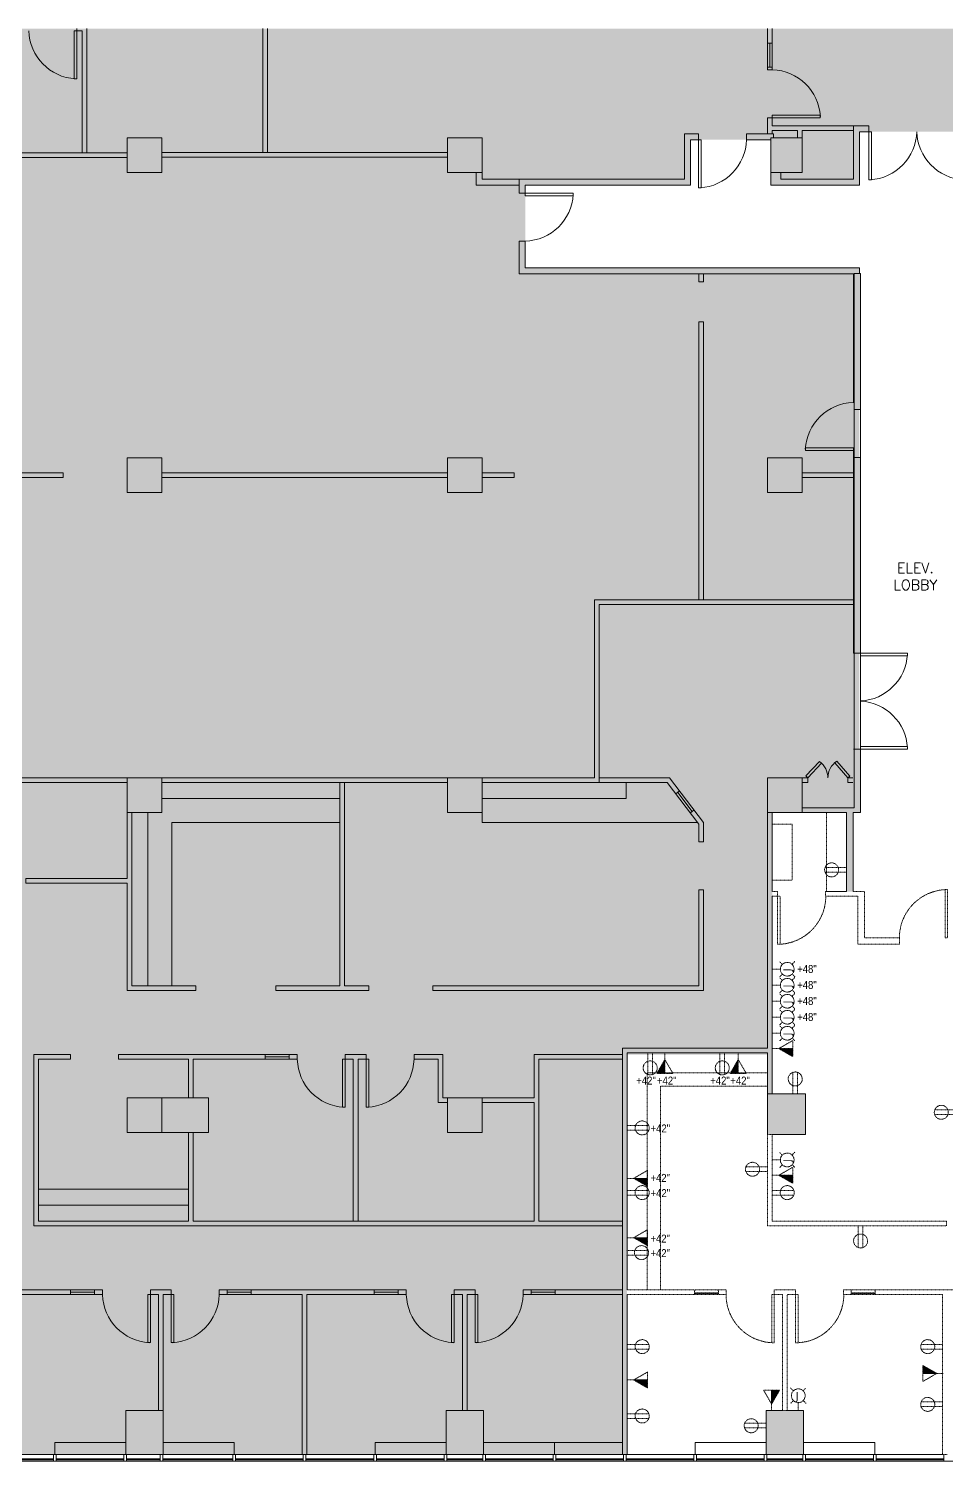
# Model space of a CAD drawing. Header units: inches. Extents: x 41 to 3069, y -541 to 533.
# Drawn here: x 495 to 1182, y -541 to 533 of the extents above; entities that cross this region are included whole.
import ezdxf

# ---------------------------------------------------------------- set-up
doc = ezdxf.new("R2010")
doc.units = ezdxf.units.IN
doc.header["$MEASUREMENT"] = 0
for name, pattern in [('Demolished', [0.1875, 0.125, -0.0625]), ('Demolished 3_128_', [0.046875, 0.023437, -0.023437]), ('Hidden 1_16_', [0.09375, 0.0625, -0.03125])]:
    doc.linetypes.add(name, pattern=pattern)
for name, color, linetype, lineweight in [('A-ANNO-NOTE', 131, 'Demolished', 9), ('A-DETL-GENF', 92, 'Continuous', 9), ('A-DOOR', 31, 'Demolished', 9), ('A-GLAZ', 151, 'Demolished', 9), ('A-GLAZ-EXST', 7, 'Continuous', 9), ('A-WALL-PATT', 111, 'Continuous', 13), ('Bb-col', 7, 'Continuous', 9), ('Bb-cor', 7, 'Continuous', 9), ('Bb-dmiz', 7, 'Continuous', 9), ('BB-Wall', 7, 'Continuous', 9), ('CAD background - for revit_dwg', 8, 'Continuous', 9), ('E-COMM-IDEN', 2, 'Continuous', 9), ('E-ELEC-FIXT-IDEN', 2, 'Continuous', 9), ('I-ANNO-TEXT-EXST', 7, 'Continuous', 9), ('I-WALL', 2, 'Continuous', 13), ('Mullion', 7, 'Continuous', 9), ('Q-CASE', 31, 'Demolished', 9)]:
    doc.layers.add(name, color=color, linetype=linetype, lineweight=lineweight)
doc.styles.add('Arial_1', font='arial.ttf', dxfattribs={"width": 0.85, "height": 6})
doc.styles.add('ROMANS', font='romans__.ttf', dxfattribs={"height": 7.771445})
doc.styles.add('Tahoma', font='tahoma.ttf', dxfattribs={"height": 6})

# ---------------------------------------------------------------- blocks, each defined once
blk = doc.blocks.new('Single-Flush - 36_ x 84_-1623487-New Construction - Demolition Plan')
at = {"layer": 'A-DOOR', "color": 250, "linetype": 'Hidden 1_16_', "lineweight": 20}
for p, q in [((16.2, 1.7), (16.2, 37.8)), ((18, 37.8), (16.2, 37.8)), ((18, 1.7), (18, 37.8)), ((18, 1.7), (16.2, 1.7))]:
    blk.add_line(p, q, dxfattribs=at)
at = {"layer": 'A-DOOR', "color": 7, "linetype": 'Demolished 3_128_'}
blk.add_arc((18, 1.7), 36.1, 92.7812, 180, dxfattribs=at)
blk = doc.blocks.new('Single-Flush - 36_ x 84_-1623541-New Construction - Demolition Plan')
at = {"layer": 'A-DOOR', "color": 250, "linetype": 'Hidden 1_16_', "lineweight": 20}
for p, q in [((16.2, -1.7), (16.2, -37.8)), ((18, -1.7), (16.2, -1.7)), ((18, -1.7), (18, -37.8)), ((18, -37.8), (16.2, -37.8))]:
    blk.add_line(p, q, dxfattribs=at)
at = {"layer": 'A-DOOR', "color": 7, "linetype": 'Demolished 3_128_'}
blk.add_arc((18, -1.7), 36.1, 180, 267.2188, dxfattribs=at)
blk = doc.blocks.new('Single-Flush - 36_ x 96_-1570335-New Construction - Demolition Plan')
at = {"layer": 'A-DOOR', "color": 250, "linetype": 'Hidden 1_16_', "lineweight": 20}
for p, q in [((16.2, 2.4), (16.2, 38.5)), ((18, 38.5), (16.2, 38.5)), ((18, 2.4), (18, 38.5)), ((18, 2.4), (16.2, 2.4))]:
    blk.add_line(p, q, dxfattribs=at)
at = {"layer": 'A-DOOR', "color": 7, "linetype": 'Demolished 3_128_'}
blk.add_arc((18, 2.4), 36.1, 92.7812, 180, dxfattribs=at)
blk = doc.blocks.new('Counter Top - L Shaped _No Backsplash_ - Standard Counter Top-1663579-New Construction - Demolition Plan')
at = {"layer": 'Q-CASE', "color": 7, "linetype": 'Demolished 3_128_'}
for p, q in [((58, 0), (-47.3, 0)), ((-47.3, 0), (-47.3, -177.7)), ((58, -25), (58, -15)), ((-22.3, -177.7), (-22.3, -25)), ((-22.3, -25), (58, -25)), ((-47.3, -177.7), (-32.3, -177.7)), ((-32.3, -177.7), (-22.3, -177.7))]:
    blk.add_line(p, q, dxfattribs=at)
blk = doc.blocks.new('Fixed Glass - Adjustable Sill - Instance-1572744-New Construction - Demolition Plan')
at = {"layer": 'A-GLAZ', "color": 250, "linetype": 'Hidden 1_16_', "lineweight": 20}
for p, q in [((-10.5, 1.75), (-9.75, 1.75)), ((7.5, 1.75), (6.75, 1.75)), ((7.5, -0.25), (-10.5, -0.25)), ((-10.5, -0.25), (-10.5, -0.75)), ((-10.5, -0.75), (7.5, -0.75)), ((7.5, -0.75), (7.5, -0.25))]:
    blk.add_line(p, q, dxfattribs=at)
blk = doc.blocks.new('Upper Cabinet - L Shaped - Standard Upper Cabinet-1663538-New Construction - Demolition Plan')
at = {"layer": 'Q-CASE', "color": 7, "linetype": 'Demolished 3_128_'}
for p, q in [((58, 0), (-47.3, 0)), ((-47.3, 0), (-47.3, -177.7)), ((58, -15), (58, 0)), ((-32.3, -177.7), (-32.3, -15)), ((-32.3, -15), (58, -15)), ((-47.3, -177.7), (-32.3, -177.7))]:
    blk.add_line(p, q, dxfattribs=at)
blk = doc.blocks.new('Upper Cabinet - Standard Upper Cabinet-1664806-New Construction - Demolition Plan')
at = {"layer": 'Q-CASE', "color": 7, "linetype": 'Demolished 3_128_'}
for p, q in [((-5.3, 0), (-47.3, 0)), ((-47.3, 0), (-47.3, -15)), ((-5.3, -15), (-5.3, 0)), ((-47.3, -15), (-5.3, -15))]:
    blk.add_line(p, q, dxfattribs=at)
blk = doc.blocks.new('Upper Cabinet - Standard Upper Cabinet-1664737-New Construction - Demolition Plan')
at = {"layer": 'Q-CASE', "color": 7, "linetype": 'Demolished 3_128_'}
for p, q in [((12, 0), (-47.3, 0)), ((-47.3, 0), (-47.3, -15)), ((12, -15), (12, 0)), ((-47.3, -15), (12, -15))]:
    blk.add_line(p, q, dxfattribs=at)
blk = doc.blocks.new('CAD background - for revit_dwg-1564186-New Construction - Demolition Plan')
at = {"lineweight": 9}
h = blk.add_hatch(color=256, dxfattribs=at)
h.paths.add_polyline_path([(245.5, 5), (273.5, 5), (273.5, 38), (245.5, 38)], flags=0)
h.paths.add_polyline_path([(2194, 5), (2194, 33), (2166, 33), (2166, 5)], flags=0)
h.paths.add_polyline_path([(1953.5, 5), (1953.5, 38), (1925.5, 38), (1925.5, 5), (1945.8, 5)], flags=0)
h.paths.add_polyline_path([(485.5, 5), (513.5, 5), (513.5, 38), (485.5, 38)], flags=0)
h.paths.add_polyline_path([(725.5, 5), (753.5, 5), (753.5, 38), (725.5, 38)], flags=0)
h.paths.add_polyline_path([(1713.5, 5), (1713.5, 38), (1685.5, 38), (1685.5, 5)], flags=0)
h.paths.add_polyline_path([(1473.5, 5), (1473.5, 38), (1445.5, 38), (1445.5, 5)], flags=0)
h.paths.add_polyline_path([(1209, 5), (1233.5, 5), (1233.5, 38), (1205.5, 38), (1205.5, 5)], flags=0)
h.paths.add_polyline_path([(965.5, 5), (993.5, 5), (993.5, 38), (965.5, 38)], flags=0)
h.paths.add_polyline_path([(726.5, 245), (755, 245), (755, 275.5), (726.5, 275.5)], flags=0)
h.paths.add_polyline_path([(2194, 245.5), (2194, 273.5), (2161, 273.5), (2161, 245.5)], flags=0)
h.paths.add_polyline_path([(5, 245.5), (38, 245.5), (38, 273.5), (5, 273.5)], flags=0)
h.paths.add_polyline_path([(1232.5, 246.5), (1232.5, 272.3), (1208.8, 272.3), (1208.8, 246.5)], flags=0)
h.paths.add_polyline_path([(1952.5, 246.5), (1952.5, 272.5), (1891.5, 272.5), (1891.5, 246.5), (1945.8, 246.5)], flags=0)
h.paths.add_polyline_path([(1686.5, 246.5), (1712.5, 246.5), (1712.5, 272.5), (1686.5, 272.5), (1686.5, 269)], flags=0)
h.paths.add_polyline_path([(1472.5, 246.5), (1472.5, 272.5), (1446.5, 272.5), (1446.5, 246.5)], flags=0)
h.paths.add_polyline_path([(512.5, 246.5), (512.5, 272.5), (486.5, 272.5), (486.5, 246.5), (498.9, 246.5)], flags=0)
h.paths.add_polyline_path([(1017.6, 250), (1022, 250), (1022, 272.5), (970, 272.5), (970, 250)], flags=0)
h.paths.add_polyline_path([(2161, 485.5), (2194, 485.5), (2194, 513.5), (2161, 513.5), (2161, 497.7)], flags=0)
h.paths.add_polyline_path([(38, 485.5), (38, 513.5), (5, 513.5), (5, 485.5)], flags=0)
h.paths.add_polyline_path([(1926.5, 486.5), (1952.5, 486.5), (1952.5, 512.5), (1926.5, 512.5), (1926.5, 501.2)], flags=0)
h.paths.add_polyline_path([(726.5, 486.5), (752.5, 486.5), (752.5, 512.5), (726.5, 512.5), (726.5, 487.1)], flags=0)
h.paths.add_polyline_path([(486.5, 486.5), (512.5, 486.5), (512.5, 512.5), (486.5, 512.5)], flags=0)
h.paths.add_polyline_path([(1712.5, 486.5), (1712.5, 512.5), (1686.5, 512.5), (1686.5, 486.5)], flags=0)
h.paths.add_polyline_path([(272.5, 486.5), (272.5, 512.5), (246.5, 512.5), (246.5, 486.5)], flags=0)
h.paths.add_polyline_path([(1450.8, 486.5), (1476.8, 486.5), (1476.8, 512.5), (1450.8, 512.5), (1450.8, 497.7)], flags=0)
h.paths.add_polyline_path([(2194, 725.5), (2194, 753.5), (2161, 753.5), (2161, 725.5)], flags=0)
h.paths.add_polyline_path([(5, 725.5), (38, 725.5), (38, 753.5), (5, 753.5)], flags=0)
h.paths.add_polyline_path([(752.5, 726.5), (752.5, 752.5), (726.5, 752.5), (726.5, 726.5)], flags=0)
h.paths.add_polyline_path([(246.5, 726.5), (272.5, 726.5), (272.5, 752.5), (246.5, 752.5)], flags=0)
h.paths.add_polyline_path([(1712.5, 726.5), (1712.5, 752.5), (1686.5, 752.5), (1686.5, 726.5)], flags=0)
h.paths.add_polyline_path([(486.5, 726.5), (512.5, 726.5), (512.5, 752.5), (486.5, 752.5)], flags=0)
h.paths.add_polyline_path([(1952.5, 726.5), (1952.5, 752.5), (1926.5, 752.5), (1926.5, 726.5)], flags=0)
h.paths.add_polyline_path([(1476.8, 726.5), (1476.8, 752.5), (1450.8, 752.5), (1450.8, 726.5), (1472.5, 726.5)], flags=0)
h.paths.add_polyline_path([(5, 965.5), (38, 965.5), (38, 993.5), (5, 993.5)], flags=0)
h.paths.add_polyline_path([(2161, 965.5), (2194, 965.5), (2194, 993.5), (2161, 993.5), (2161, 988)], flags=0)
h.paths.add_polyline_path([(728.8, 966.5), (752.5, 966.5), (752.5, 992.5), (728.8, 992.5), (728.8, 991)], flags=0)
h.paths.add_polyline_path([(1232.5, 966.5), (1232.5, 992.5), (1206.5, 992.5), (1206.5, 966.5)], flags=0)
h.paths.add_polyline_path([(966.5, 966.5), (992.5, 966.5), (992.5, 992.5), (966.5, 992.5), (966.5, 988)], flags=0)
h.paths.add_polyline_path([(246.5, 966.5), (272.5, 966.5), (272.5, 992.5), (246.5, 992.5)], flags=0)
h.paths.add_polyline_path([(1926.5, 966.5), (1952.5, 966.5), (1952.5, 992.5), (1926.5, 992.5), (1926.5, 988)], flags=0)
h.paths.add_polyline_path([(512.5, 966.5), (512.5, 992.5), (486.5, 992.5), (486.5, 966.5)], flags=0)
h.paths.add_polyline_path([(1446.5, 966.5), (1472.5, 966.5), (1472.5, 992.5), (1446.5, 992.5), (1446.5, 981)], flags=0)
h.paths.add_polyline_path([(1712.5, 966.5), (1712.5, 992.5), (1686.5, 992.5), (1686.5, 966.5)], flags=0)
at = {"layer": 'A-GLAZ-EXST'}
for p, q in [((140.5, 1.9), (191.3, 1.9)), ((140.5, 1.1), (191.3, 1.1)), ((193.3, 1.9), (244, 1.9)), ((193.3, 1.1), (244, 1.1)), ((246, 1.9), (271.1, 1.9)), ((246, 1.1), (271.1, 1.1)), ((273.1, 1.9), (325.8, 1.9)), ((273.1, 1.1), (325.8, 1.1)), ((327.8, 1.9), (378.5, 1.9)), ((327.8, 1.1), (378.5, 1.1)), ((380.5, 1.9), (431.3, 1.9)), ((380.5, 1.1), (431.3, 1.1)), ((433.3, 1.9), (484, 1.9)), ((433.3, 1.1), (484, 1.1)), ((486, 1.9), (513, 1.9)), ((486, 1.1), (513, 1.1)), ((515, 1.9), (565.8, 1.9)), ((515, 1.1), (565.8, 1.1)), ((567.8, 1.9), (618.5, 1.9)), ((567.8, 1.1), (618.5, 1.1)), ((620.5, 1.9), (671.3, 1.9)), ((620.5, 1.1), (671.3, 1.1)), ((673.3, 1.9), (724, 1.9)), ((673.3, 1.1), (724, 1.1)), ((726, 1.9), (753, 1.9)), ((726, 1.1), (753, 1.1)), ((755, 1.9), (805.8, 1.9)), ((755, 1.1), (805.8, 1.1)), ((807.8, 1.9), (858.5, 1.9)), ((807.8, 1.1), (858.5, 1.1))]:
    blk.add_line(p, q, dxfattribs=at)
at = {"layer": 'Bb-col'}
for p, q in [((730, 486.5), (752.5, 486.5)), ((272.5, 246.5), (272.5, 272.5)), ((726.5, 275.5), (726.5, 245)), ((730, 245), (755, 245))]:
    blk.add_line(p, q, dxfattribs=at)
at = {"layer": 'Bb-col', "flags": 128}
for points in [[(272.5, 966.5), (272.5, 992.5), (246.5, 992.5), (246.5, 966.5)], [(512.5, 966.5), (512.5, 992.5), (486.5, 992.5), (486.5, 966.5)], [(752.5, 966.5), (752.5, 992.5), (728.8, 992.5), (728.8, 966.5)], [(272.5, 726.5), (272.5, 752.5), (246.5, 752.5), (246.5, 726.5)], [(512.5, 726.5), (512.5, 752.5), (486.5, 752.5), (486.5, 726.5)], [(752.5, 726.5), (752.5, 752.5), (726.5, 752.5), (726.5, 726.5)], [(272.5, 486.5), (272.5, 512.5), (246.5, 512.5), (246.5, 486.5)], [(512.5, 486.5), (512.5, 512.5), (486.5, 512.5), (486.5, 486.5)], [(246.5, 246.5), (307.5, 246.5), (307.5, 272.5), (246.5, 272.5)], [(512.5, 246.5), (512.5, 272.5), (486.5, 272.5), (486.5, 246.5)], [(245.5, 5), (245.5, 38), (273.5, 38), (273.5, 5)], [(485.5, 5), (485.5, 38), (513.5, 38), (513.5, 5)]]:
    blk.add_lwpolyline(points, close=True, dxfattribs=at)
for points in [[(752.5, 490), (752.5, 512.5), (726.5, 512.5), (726.5, 486.5)], [(755, 245), (755, 275.5), (730, 275.5)], [(725.5, 5), (725.5, 38), (737.7, 38)], [(741.2, 38), (753.5, 38), (753.5, 5), (725.5, 5)]]:
    blk.add_lwpolyline(points, dxfattribs=at)
at = {"layer": 'Bb-cor'}
for p, q in [((566.8, 5), (566.8, 14)), ((617.7, 5), (33, 5)), ((857.7, 5), (621.2, 5))]:
    blk.add_line(p, q, dxfattribs=at)
at = {"layer": 'Bb-cor', "flags": 128}
for points in [[(0, 1074.3), (0, 0), (2199, 0), (2199, 1074.3)], [(617.7, 14), (513.5, 14), (513.5, 5), (617.7, 5)]]:
    blk.add_lwpolyline(points, dxfattribs=at)
for points in [[(192.3, 14), (192.3, 5), (245.5, 5), (245.5, 14)], [(273.5, 14), (273.5, 5), (326.8, 5), (326.8, 14)], [(432.3, 14), (432.3, 5), (485.5, 5), (485.5, 14)], [(672.3, 14), (672.3, 5), (725.5, 5), (725.5, 14)], [(753.5, 14), (753.5, 5), (806.8, 5), (806.8, 14)]]:
    blk.add_lwpolyline(points, close=True, dxfattribs=at)
at = {"layer": 'Bb-dmiz'}
for p, q in [((38, 981.2), (246.5, 981.2)), ((38, 977.7), (246.5, 977.7)), ((272.5, 981.3), (486.5, 981.3)), ((272.5, 977.8), (486.5, 977.8)), ((791.3, 606.1), (790.8, 606.1)), ((790.8, 534.1), (791.3, 534.1)), ((38, 512.5), (246.5, 512.5)), ((38, 509), (246.5, 509)), ((272.5, 512.5), (486.5, 512.5)), ((272.5, 509), (486.5, 509)), ((752.5, 486.5), (770.7, 486.5))]:
    blk.add_line(p, q, dxfattribs=at)
at = {"layer": 'Bb-dmiz', "flags": 128}
for points in [[(736.3, 966.5), (736.3, 961.5), (790.8, 961.5), (790.8, 1001.5), (802.3, 1001.5), (802.3, 961), (804.3, 961), (804.3, 997), (795.3, 997)], [(512.5, 966.5), (512.5, 961.5), (664.3, 961.5), (664.3, 995.5), (674.8, 995.5), (674.8, 955), (676.8, 955), (676.8, 991), (668.8, 991)], [(540.3, 961.5), (540.3, 951), (580.8, 951), (580.8, 949), (544.8, 949), (544.8, 957), (668.8, 957), (668.8, 991)], [(795.3, 997), (795.3, 957), (728.8, 957), (728.8, 991), (710.8, 991), (710.8, 995.5), (731, 995.5), (731, 992.5)], [(508, 966.5), (508, 957), (540.3, 957)], [(795.3, 890.8), (795.3, 895), (544.8, 895), (544.8, 915), (540.3, 915), (540.3, 890.5), (790.8, 890.5), (790.8, 794), (791.3, 794)], [(790.8, 606.1), (790.8, 760), (754.8, 760), (754.8, 758), (791.3, 758)], [(512.5, 512.5), (596.8, 512.5), (596.8, 645.9), (790.8, 645.9)], [(512.5, 509), (600.3, 509), (600.3, 642.4), (790.8, 642.4)], [(796.2, 604.1), (831.3, 604.1), (831.3, 606.1), (796.2, 606.1)], [(796.2, 534.1), (831.3, 534.1), (831.3, 536.1), (796.2, 536.1)]]:
    blk.add_lwpolyline(points, dxfattribs=at)
at = {"layer": 'Bb-dmiz'}
for centre, start, end in [((673.7, 992), 273.2133, 358.4006), ((801.2, 998), 273.2133, 358.4006), ((875.4, 998), 181.5994, 266.7867), ((543.8, 952.1), 271.5994, 356.7867), ((791.8, 756.9), 91.5994, 176.7867), ((794.3, 607.2), 272.9582, 356.7867), ((794.3, 533), 3.2133, 87.0418)]:
    blk.add_arc(centre, 37.1, start, end, dxfattribs=at)
at = {"layer": 'BB-Wall'}
for p, q in [((216.2, 981.2), (216.2, 1074.3)), ((348.2, 981.3), (348.2, 1074.3)), ((351.7, 1074.3), (351.7, 981.3)), ((726.5, 1063.5), (730, 1063.5)), ((728.2, 1063.5), (728.2, 1045.5)), ((730, 1045.5), (726.5, 1045.5)), ((272.5, 741.2), (486.5, 741.2)), ((272.5, 737.7), (486.5, 737.7)), ((752.5, 741.2), (790.5, 741.2)), ((752.5, 737.7), (790.5, 737.7)), ((272.5, 497), (406, 497)), ((657.7, 500.6), (660.5, 502.7)), ((659.1, 501.6), (670, 487.3)), ((262, 486.5), (262, 356.5)), ((671.4, 488.4), (668.6, 486.2)), ((350, 301.5), (350, 305)), ((368, 303.3), (350, 303.3)), ((368, 305), (368, 301.5)), ((292.5, 204), (180, 204)), ((292.5, 192), (180, 192)), ((204, 125), (204, 128.5)), ((222, 126.8), (204, 126.8)), ((222, 128.5), (222, 125)), ((321.5, 128.5), (321.5, 125)), ((321.5, 126.8), (339.5, 126.8)), ((339.5, 125), (339.5, 128.5)), ((431.7, 125), (431.7, 128.5)), ((449.7, 126.8), (431.7, 126.8)), ((449.7, 128.5), (449.7, 125)), ((549.2, 128.5), (549.2, 125)), ((549.2, 126.8), (567.2, 126.8)), ((567.2, 125), (567.2, 128.5))]:
    blk.add_line(p, q, dxfattribs=at)
at = {"layer": 'BB-Wall', "flags": 128}
for points in [[(208.7, 1074.3), (208.7, 1036.7), (206.7, 1036.7), (206.7, 1072.7), (212.7, 1072.7), (212.7, 981.2)], [(730, 1074.3), (730, 1043.5), (726.5, 1043.5), (726.5, 1074.3)], [(726.5, 995.5), (726.5, 1007.5), (766, 1007.5), (766, 1009.5), (730, 1009.5), (730, 1001.5), (790.8, 1001.5)], [(749, 992.5), (749, 998), (730, 998), (730, 995.5)], [(790.8, 998), (752.5, 998), (752.5, 992.5)], [(675, 890.5), (675, 884.5), (678.5, 884.5), (678.5, 890.5)], [(678.5, 645.9), (678.5, 854.5), (675, 854.5), (675, 645.9)], [(38, 737.7), (161.2, 737.7), (161.2, 663.3), (164.7, 663.3), (164.7, 737.7), (198.5, 737.7), (198.5, 741.2), (38, 741.2)], [(512.5, 737.7), (536.5, 737.7), (536.5, 741.2), (512.5, 741.2)], [(752.5, 509), (756.7, 509), (756.7, 512.5), (767, 523.4), (765.5, 524.8), (755.2, 513.9), (756.7, 512.5), (752.5, 512.5)], [(406, 509), (406, 356.5), (358, 356.5), (358, 353), (427.5, 353), (427.5, 356.5), (409.5, 356.5), (409.5, 509)], [(620.5, 509), (620.5, 497), (512.5, 497)], [(600.3, 509), (651.3, 509), (675, 477.8), (675, 464.5), (678.5, 464.5), (678.5, 479), (653, 512.5), (600.3, 512.5)], [(790.5, 509), (786.7, 509), (786.7, 512.5), (790.5, 512.5)], [(246.5, 486.5), (246.5, 437), (170.5, 437), (170.5, 433.5), (246.5, 433.5), (246.5, 353), (298, 353), (298, 356.5), (250, 356.5), (250, 486.5)], [(512.5, 486.5), (512.5, 479), (674.1, 479)], [(406, 479), (280, 479), (280, 356.5)], [(617.7, 176.5), (176.5, 176.5), (176.5, 305), (204, 305), (204, 301.5)], [(292.5, 246.5), (292.5, 180), (180, 180), (180, 301.5), (204, 301.5)], [(296, 272.5), (296, 301.5), (374, 301.5), (374, 305), (240, 305), (240, 301.5), (292.5, 301.5), (292.5, 272.5)], [(416, 180), (416, 301.5), (408, 301.5), (408, 265.5), (410, 265.5), (410, 305), (425.5, 305), (425.5, 265.5), (427.5, 265.5), (427.5, 301.5), (419.5, 301.5), (419.5, 180)], [(486.5, 269), (479.5, 269), (479.5, 301.5), (461.5, 301.5), (461.5, 305), (483, 305), (483, 272.5), (486.5, 272.5)], [(617.7, 305), (551.5, 305), (551.5, 272.5), (512.5, 272.5)], [(617.7, 180), (555, 180), (555, 301.5), (617.7, 301.5)], [(512.5, 269), (551.5, 269), (551.5, 180), (296, 180), (296, 246.5)], [(137.7, 5), (137.7, 23.5), (146.5, 23.5), (146.5, 125), (125, 149.5), (125, 203.5), (128.5, 203.5), (128.5, 150.8), (148.1, 128.5), (228, 128.5), (228, 125), (150, 125), (150, 20), (141.2, 20), (141.2, 5)], [(270, 38), (270, 125), (262, 125), (262, 89), (264, 89), (264, 128.5), (279.5, 128.5), (279.5, 89), (281.5, 89), (281.5, 125), (273.5, 125), (273.5, 38)], [(377.7, 5), (377.7, 125), (315.5, 125), (315.5, 128.5)], [(381.2, 5), (381.2, 125), (455.7, 125), (455.7, 128.5), (315.5, 128.5)], [(497.7, 38), (497.7, 125), (489.7, 125), (489.7, 89), (491.7, 89), (491.7, 128.5), (507.2, 128.5), (507.2, 89), (509.2, 89), (509.2, 125), (501.2, 125), (501.2, 38)], [(617.7, 125), (543.2, 125), (543.2, 128.5), (617.7, 128.5)]]:
    blk.add_lwpolyline(points, dxfattribs=at)
for points in [[(786.7, 512.5), (788.2, 513.8), (778.3, 525.1), (776.8, 523.8)], [(678.5, 353), (475.5, 353), (475.5, 356.5), (675, 356.5), (675, 428.5), (678.5, 428.5)]]:
    blk.add_lwpolyline(points, close=True, dxfattribs=at)
at = {"layer": 'BB-Wall'}
for centre, radius, start, end in [((209.8, 1073.7), 37.1, 181.5994, 266.7867), ((729, 1006.4), 37.1, 3.2133, 88.4006), ((756.5, 512.4), 15.2, 0.3085, 53.8738), ((786.9, 512.4), 15.2, 123.7177, 179.6632), ((411.1, 302.5), 37.1, 181.5994, 266.7867), ((424.4, 302.5), 37.1, 273.2133, 358.4006), ((265.1, 126), 37.1, 181.5994, 266.7867), ((278.4, 126), 37.1, 273.2133, 358.4006), ((492.8, 126), 37.1, 181.5994, 266.7867), ((506.2, 126), 37.1, 273.2133, 358.4006)]:
    blk.add_arc(centre, radius, start, end, dxfattribs=at)
at = {"layer": 'Mullion'}
for p, q in [((191.3, 5), (191.3, 0)), ((193.3, 5), (193.3, 0)), ((244, 0), (244, 5)), ((246, 0), (246, 5)), ((271.1, 0), (271.1, 5)), ((273.1, 0), (273.1, 5)), ((325.8, 0), (325.8, 5)), ((327.8, 0), (327.8, 5)), ((378.5, 5), (378.5, 0)), ((380.5, 5), (380.5, 0)), ((431.3, 0), (431.3, 5)), ((433.3, 0), (433.3, 5)), ((484, 0), (484, 5)), ((486, 0), (486, 5)), ((513, 0), (513, 5)), ((515, 0), (515, 5)), ((565.8, 0), (565.8, 5)), ((567.8, 0), (567.8, 5)), ((618.5, 5), (618.5, 0)), ((620.5, 5), (620.5, 0)), ((671.3, 0), (671.3, 5)), ((673.3, 0), (673.3, 5)), ((724, 0), (724, 5)), ((726, 0), (726, 5)), ((753, 0), (753, 5)), ((755, 0), (755, 5)), ((805.8, 0), (805.8, 5)), ((807.8, 0), (807.8, 5)), ((858.5, 5), (858.5, 0))]:
    blk.add_line(p, q, dxfattribs=at)
at = {"layer": 'I-ANNO-TEXT-EXST', "insert": (837.3, 673.8), "char_height": 7.77, "width": 47.934, "attachment_point": 2, "line_spacing_factor": 0.983083, "style": 'ROMANS'}
blk.add_mtext('ELEV.\\PLOBBY', dxfattribs=at)

msp = doc.modelspace()

# ---------------------------------------------------------------- hatches: boundary and pattern name
at = {"layer": 'A-ANNO-NOTE', "linetype": 'Demolished 3_128_'}
for points in [[(1067.2, -237.5), (1067.2, -231.5), (1056.8, -231.5)], [(971.4, -250.1), (971.4, -239.7), (965.4, -250.1)], [(1026.4, -250.1), (1026.4, -239.7), (1020.4, -250.1)], [(958.5, -334.8), (958.5, -328.8), (948, -328.8)], [(1067.2, -332.5), (1067.2, -326.5), (1056.8, -326.5)], [(958.5, -379.3), (958.5, -373.3), (948, -373.3)], [(1175.2, -475.1), (1164.7, -469.1), (1164.7, -475.1)], [(958.5, -486), (958.5, -480), (948, -480)], [(1051.4, -498.1), (1057.4, -487.6), (1051.4, -487.6)]]:
    msp.add_hatch(color=7, dxfattribs=at).paths.add_polyline_path(points, flags=0)
at = {"layer": 'A-DETL-GENF'}
h = msp.add_hatch(color=9, dxfattribs=at)
h.paths.add_polyline_path([(359.9, -536), (567.4, -536), (567.4, -503), (595.4, -503), (595.4, -536), (807.4, -536), (807.4, -503), (835.4, -503), (835.4, -536), (939.6, -536), (939.6, -231.3), (1048.4, -231.3), (1048.4, -28.5), (1074.4, -28.5), (1074.4, -51), (1113.2, -51), (1113.2, -7), (1117.2, -7), (1117.2, 65), (1113.2, 65), (1113.2, 211.8), (1117.2, 211.8), (1117.2, 247.8), (1113.2, 247.8), (1113.2, 349.8), (1117.2, 349.8), (1117.2, 354.1), (866.7, 354.1), (866.7, 416), (990.7, 416), (990.7, 450), (1050.7, 450), (1050.7, 451.5), (1074.4, 451.5), (1074.4, 425.5), (1050.7, 425.5), (1050.7, 416), (1117.2, 416), (1117.2, 456), (1203.2, 456), (1203.2, 416), (1707.6, 416), (1707.6, 425.5), (1768.4, 425.5), (1768.4, 451.5), (1794.4, 451.5), (1794.4, 425.5), (1797.6, 425.5), (1797.6, 447), (1857.6, 447), (1857.6, 321), (1772.6, 321), (1772.6, 211.5), (1798.6, 211.5), (1798.6, 185.5), (1772.6, 185.5), (1772.6, 39.5), (1804.9, 39.5), (1804.9, -39.8), (2008.4, -39.8), (2008.4, -28.5), (2034.4, -28.5), (2034.4, -39.8), (2248.4, -39.8), (2248.4, -28.5), (2274.4, -28.5), (2274.4, -39.8), (2482.9, -39.8), (2482.9, -27.5), (2515.9, -27.5), (2515.9, 184.5), (2482.9, 184.5), (2482.9, 212.5), (2515.9, 212.5), (2515.9, 424.5), (2482.9, 424.5), (2482.9, 452.5), (2515.9, 452.5), (2515.9, 533.3), (326.9, 533.3), (326.9, 452.5), (359.9, 452.5), (359.9, 424.5), (326.9, 424.5), (326.9, 212.5), (359.9, 212.5), (359.9, 184.5), (326.9, 184.5), (326.9, -27.5), (359.9, -27.5), (359.9, -55.5), (326.9, -55.5), (326.9, -267.5), (359.9, -267.5), (359.9, -295.5), (326.9, -295.5), (326.9, -536)], flags=0)
h.paths.add_polyline_path([(808.4, -294.5), (808.4, -268.5), (834.4, -268.5), (834.4, -294.5), (820.7, -294.5)], flags=0)
h.paths.add_polyline_path([(944.4, -236), (1048.4, -236), (1048.4, -234.8), (943.1, -234.8), (943.1, -236)], flags=0)
h.paths.add_polyline_path([(594.4, -54.5), (568.4, -54.5), (568.4, -28.5), (594.4, -28.5)], flags=0)
h.paths.add_polyline_path([(834.4, -54.5), (808.4, -54.5), (808.4, -28.5), (834.4, -28.5)], flags=0)
h.paths.add_polyline_path([(1633.2, -53.9), (1700.1, -53.9), (1700.1, 354.1), (1594.2, 354.1), (1594.2, 343.1), (1659.3, 343.1), (1659.3, 302), (1533.2, 302), (1533.2, 354.1), (1217.2, 354.1), (1217.2, -53.9), (1521.2, -53.9), (1521.2, -41.9), (1493.4, -41.9), (1493.4, 8.1), (1633.2, 8.1), (1633.2, -49.9), (1602.2, -49.9), (1602.2, -41.9), (1575.2, -41.9), (1575.2, -53.9), (1632.9, -53.9)], flags=0)
h.paths.add_polyline_path([(1048.4, 185.5), (1048.4, 211.5), (1074.4, 211.5), (1074.4, 185.5)], flags=0)
h.paths.add_polyline_path([(568.4, 185.5), (568.4, 211.5), (594.4, 211.5), (594.4, 185.5)], flags=0)
h.paths.add_polyline_path([(834.4, 185.5), (808.4, 185.5), (808.4, 211.5), (834.4, 211.5)], flags=0)
h.paths.add_polyline_path([(2008.4, 185.5), (2008.4, 211.5), (2034.4, 211.5), (2034.4, 185.5)], flags=0)
h.paths.add_polyline_path([(2248.4, 185.5), (2248.4, 211.5), (2274.4, 211.5), (2274.4, 185.5)], flags=0)
h.paths.add_polyline_path([(568.4, 425.5), (568.4, 451.5), (594.4, 451.5), (594.4, 425.5)], flags=0)
h.paths.add_polyline_path([(1533.2, 425.5), (1528.4, 425.5), (1528.4, 451.5), (1554.4, 451.5), (1554.4, 425.5)], flags=0)
h.paths.add_polyline_path([(808.4, 425.5), (808.4, 451.5), (834.4, 451.5), (834.4, 425.5)], flags=0)
h.paths.add_polyline_path([(2248.4, 425.5), (2248.4, 451.5), (2274.4, 451.5), (2274.4, 425.5)], flags=0)
h.paths.add_polyline_path([(2008.4, 425.5), (2008.4, 451.5), (2034.4, 451.5), (2034.4, 425.5)], flags=0)
h.paths.add_polyline_path([(1288.4, 425.5), (1288.4, 451.5), (1314.4, 451.5), (1314.4, 425.5)], flags=0)
at = {"layer": 'A-WALL-PATT'}
h = msp.add_hatch(color=8, dxfattribs=at)
h.paths.add_polyline_path([(1118.1, -54.5), (1118.1, -7), (1113.2, -7), (1113.2, -54.5)], flags=0)
h.paths.add_polyline_path([(1118.1, 65), (1118.1, 211.8), (1113.2, 211.8), (1113.2, 65)], flags=0)
h.paths.add_polyline_path([(1118.1, 247.8), (1118.1, 349.8), (1113.2, 349.8), (1113.2, 247.8)], flags=0)
for points in [[(1112.5, -54.5), (1113.2, -54.5), (1113.2, -51), (1074.4, -51), (1074.4, -54.5), (1107.6, -54.5)], [(1051.9, -265.5), (1051.9, -54.5), (1048.4, -54.5), (1048.4, -265.5)], [(1112.5, -113.8), (1112.5, -54.5), (1107.6, -54.5), (1107.6, -113.8)], [(939.6, -536), (943.1, -536), (943.1, -231.3), (939.6, -231.3), (939.6, -433.9)], [(943.1, -234.8), (1048.4, -234.8), (1048.4, -231.3), (943.1, -231.3)]]:
    msp.add_hatch(color=8, dxfattribs=at).paths.add_polyline_path(points, flags=0)

# ---------------------------------------------------------------- linework, layer by layer
at = {"layer": 'A-ANNO-NOTE', "color": 7, "linetype": 'Demolished 3_128_'}
for p, q in [((1107.6, -95.8), (1091.4, -95.8)), ((1107.6, -99.3), (1091.4, -99.3)), ((1059.4, -168.4), (1057.3, -166.3)), ((1066.7, -168.3), (1068.8, -166.2)), ((1051.9, -172), (1058, -172)), ((1059.4, -180.4), (1057.3, -178.3)), ((1059.5, -175.7), (1057.4, -177.8)), ((1066.7, -180.3), (1068.8, -178.2)), ((1066.8, -175.6), (1068.9, -177.7)), ((1051.9, -184), (1058, -184)), ((1059.4, -192.4), (1057.3, -190.3)), ((1059.5, -187.7), (1057.4, -189.8)), ((1066.7, -192.3), (1068.8, -190.2)), ((1066.8, -187.6), (1068.9, -189.7)), ((1051.9, -196), (1058, -196)), ((1059.4, -204.4), (1057.3, -202.3)), ((1059.5, -199.7), (1057.4, -201.8)), ((1066.7, -204.3), (1068.8, -202.2)), ((1066.8, -199.6), (1068.9, -201.7)), ((1051.9, -208), (1058, -208)), ((1059.4, -216.4), (1057.3, -214.3)), ((1059.5, -211.7), (1057.4, -213.8)), ((1066.7, -216.3), (1068.8, -214.2)), ((1066.8, -211.6), (1068.9, -213.7)), ((1051.9, -220), (1058, -220)), ((1056.8, -231.5), (1067.2, -225.5)), ((1059.5, -223.7), (1057.4, -225.8)), ((1066.8, -223.6), (1068.9, -225.7)), ((1067.2, -237.5), (1067.2, -225.5)), ((958.6, -234.8), (958.6, -251)), ((962.1, -234.8), (962.1, -251)), ((971.4, -234.8), (971.4, -250.1)), ((1012.6, -234.8), (1012.6, -251)), ((1016.1, -234.8), (1016.1, -251)), ((1026.4, -234.8), (1026.4, -250.1)), ((1051.9, -231.5), (1067.2, -231.5)), ((1067.2, -231.5), (1056.8, -231.5)), ((1056.8, -231.5), (1067.2, -237.5)), ((1056.8, -231.5), (1067.2, -237.5)), ((1067.2, -237.5), (1067.2, -231.5)), ((971.4, -239.7), (965.4, -250.1)), ((971.4, -239.7), (965.4, -250.1)), ((971.4, -250.1), (971.4, -239.7)), ((971.4, -239.7), (977.4, -250.1)), ((1026.4, -239.7), (1020.4, -250.1)), ((1026.4, -239.7), (1020.4, -250.1)), ((1026.4, -250.1), (1026.4, -239.7)), ((1026.4, -239.7), (1032.4, -250.1)), ((965.4, -250.1), (971.4, -250.1)), ((965.4, -250.1), (977.4, -250.1)), ((1020.4, -250.1), (1026.4, -250.1)), ((1020.4, -250.1), (1032.4, -250.1)), ((1067.4, -265.5), (1067.4, -249.3)), ((1070.9, -265.5), (1070.9, -249.3)), ((1189.9, -277.5), (1173.7, -277.5)), ((943.1, -289.3), (959.3, -289.3)), ((1189.9, -281), (1173.7, -281)), ((943.1, -292.8), (959.3, -292.8)), ((1059.4, -311.4), (1057.3, -309.3)), ((1066.7, -311.3), (1068.8, -309.2)), ((1048.4, -320.3), (1032.2, -320.3)), ((1051.9, -315), (1058, -315)), ((1056.8, -326.5), (1067.2, -320.5)), ((1059.5, -318.7), (1057.4, -320.8)), ((1066.8, -318.6), (1068.9, -320.7)), ((1067.2, -332.5), (1067.2, -320.5)), ((943.1, -328.8), (958.5, -328.8)), ((948, -328.8), (958.5, -322.8)), ((958.5, -328.8), (948, -328.8)), ((948, -328.8), (958.5, -334.8)), ((948, -328.8), (958.5, -334.8)), ((958.5, -334.8), (958.5, -322.8)), ((958.5, -334.8), (958.5, -328.8)), ((1048.4, -323.8), (1032.2, -323.8)), ((1051.9, -326.5), (1067.2, -326.5)), ((1067.2, -326.5), (1056.8, -326.5)), ((1056.8, -326.5), (1067.2, -332.5)), ((1056.8, -326.5), (1067.2, -332.5)), ((1067.2, -332.5), (1067.2, -326.5)), ((943.1, -337.8), (959.3, -337.8)), ((943.1, -341.3), (959.3, -341.3)), ((1051.9, -337.8), (1068.1, -337.8)), ((1051.9, -341.3), (1068.1, -341.3)), ((1116.4, -364.5), (1116.4, -380.7)), ((1119.9, -364.5), (1119.9, -380.7)), ((943.1, -373.3), (958.5, -373.3)), ((948, -373.3), (958.5, -367.3)), ((958.5, -373.3), (948, -373.3)), ((948, -373.3), (958.5, -379.3)), ((948, -373.3), (958.5, -379.3)), ((958.5, -379.3), (958.5, -367.3)), ((958.5, -379.3), (958.5, -373.3)), ((942.6, -382.8), (958.8, -382.8)), ((942.6, -386.3), (958.8, -386.3)), ((943.1, -453.3), (959.3, -453.3)), ((943.1, -456.8), (959.3, -456.8)), ((1179.6, -453.3), (1163.4, -453.3)), ((1179.6, -456.8), (1163.4, -456.8)), ((1164.7, -469.1), (1164.7, -475.1)), ((1175.2, -475.1), (1164.7, -469.1)), ((1164.7, -469.1), (1164.7, -481.1)), ((1175.2, -475.1), (1164.7, -469.1)), ((943.1, -480), (958.5, -480)), ((948, -480), (958.5, -474)), ((958.5, -480), (948, -480)), ((948, -480), (958.5, -486)), ((948, -480), (958.5, -486)), ((958.5, -486), (958.5, -474)), ((958.5, -486), (958.5, -480)), ((1164.7, -475.1), (1175.2, -475.1)), ((1180.1, -475.1), (1164.7, -475.1)), ((1175.2, -475.1), (1164.7, -481.1)), ((1051.4, -498.1), (1045.4, -487.6)), ((1057.4, -487.6), (1045.4, -487.6)), ((1057.4, -487.6), (1051.4, -487.6)), ((1051.4, -487.6), (1051.4, -498.1)), ((1051.4, -498.1), (1057.4, -487.6)), ((1051.4, -503), (1051.4, -487.6)), ((1051.4, -498.1), (1057.4, -487.6)), ((1067.7, -488.2), (1065.6, -486)), ((1075, -488.1), (1077.1, -486)), ((1067.8, -495.4), (1065.6, -497.6)), ((1071.4, -503), (1071.4, -496.9)), ((1075, -495.4), (1077.2, -497.5)), ((1179.6, -496.5), (1163.4, -496.5)), ((1179.6, -500), (1163.4, -500)), ((943.1, -505.3), (959.3, -505.3)), ((943.1, -508.8), (959.3, -508.8)), ((1047.4, -512.5), (1031.2, -512.5)), ((1047.4, -516), (1031.2, -516))]:
    msp.add_line(p, q, dxfattribs=at)
for centre, radius in [((1096.4, -97.5), 5.25), ((1063.1, -172), 5.16), ((1063.1, -184), 5.16), ((1063.1, -196), 5.16), ((1063.1, -208), 5.16), ((1063.1, -220), 5.16), ((960.4, -246), 5.25), ((1014.4, -246), 5.25), ((1069.1, -254.3), 5.25), ((1178.6, -279.3), 5.25), ((954.4, -291), 5.25), ((1063.1, -315), 5.16), ((1037.1, -322), 5.25), ((954.4, -339.5), 5.25), ((1063.1, -339.5), 5.25), ((1118.1, -375.8), 5.25), ((953.9, -384.5), 5.25), ((954.4, -455), 5.25), ((1168.4, -455), 5.25), ((1071.4, -491.8), 5.16), ((1168.4, -498.3), 5.25), ((954.4, -507), 5.25), ((1036.1, -514.3), 5.25)]:
    msp.add_circle(centre, radius, dxfattribs=at)
at = {"layer": 'I-WALL', "color": 250, "lineweight": 20}
for p, q in [((1113.2, 349.8), (1113.2, -51)), ((1118.1, 349.8), (1113.2, 349.8)), ((1118.1, -54.5), (1118.1, 349.8)), ((1113.2, -51), (1074.4, -51)), ((1074.4, -51), (1074.4, -54.5)), ((1048.4, -54.5), (1048.4, -231.3)), ((1051.9, -54.5), (1048.4, -54.5)), ((1051.9, -113.8), (1051.9, -54.5)), ((1074.4, -54.5), (1107.6, -54.5)), ((1107.6, -54.5), (1107.6, -113.8)), ((1112.5, -113.8), (1112.5, -54.5)), ((1112.5, -54.5), (1118.1, -54.5)), ((1051.9, -265.5), (1051.9, -117.3)), ((939.6, -231.3), (939.6, -536)), ((1048.4, -231.3), (939.6, -231.3)), ((943.1, -412.5), (943.1, -234.8)), ((943.1, -234.8), (1048.4, -234.8)), ((1048.4, -234.8), (1048.4, -265.5)), ((1048.4, -265.5), (1051.9, -265.5)), ((943.1, -536), (943.1, -416)), ((939.6, -536), (943.1, -536))]:
    msp.add_line(p, q, dxfattribs=at)
at = {"layer": 'I-WALL', "color": 7, "linetype": 'Demolished 3_128_', "lineweight": 9}
for p, q in [((1118.1, 247.8), (1113.2, 247.8)), ((1113.2, 211.8), (1118.1, 211.8)), ((1118.1, 65), (1113.2, 65)), ((1113.2, -7), (1118.1, -7)), ((993.6, -412.5), (1011.6, -412.5)), ((1011.6, -416), (993.6, -416)), ((1111.1, -412.5), (1129.1, -412.5)), ((1129.1, -416), (1111.1, -416))]:
    msp.add_line(p, q, dxfattribs=at)
at = {"layer": 'I-WALL'}
for p, q in [((1113.2, 247.8), (1118.1, 247.8)), ((1118.1, 211.8), (1113.2, 211.8)), ((1113.2, 65), (1118.1, 65)), ((1118.1, -7), (1113.2, -7))]:
    msp.add_line(p, q, dxfattribs=at)
at = {"layer": 'I-WALL', "color": 250, "linetype": 'Hidden 1_16_', "lineweight": 20}
for p, q in [((1055.9, -113.8), (1051.9, -113.8)), ((1051.9, -117.3), (1055.9, -117.3)), ((1055.9, -117.3), (1055.9, -113.8)), ((1107.6, -113.8), (1091.9, -113.8)), ((1091.9, -113.8), (1091.9, -117.3)), ((1091.9, -117.3), (1116.1, -117.3)), ((1121, -113.8), (1112.5, -113.8)), ((1116.1, -117.3), (1116.1, -153.3)), ((1121, -148.4), (1121, -113.8)), ((1147.3, -148.4), (1121, -148.4)), ((1147.3, -153.3), (1147.3, -148.4)), ((1116.1, -153.3), (1147.3, -153.3)), ((1048.4, -296), (1048.4, -364.5)), ((1051.9, -296), (1048.4, -296)), ((1051.9, -361), (1051.9, -296)), ((1048.4, -364.5), (1182.4, -364.5)), ((1182.4, -361), (1051.9, -361)), ((1182.4, -364.5), (1182.4, -361)), ((993.6, -412.5), (943.1, -412.5)), ((943.1, -416), (993.6, -416)), ((993.6, -416), (993.6, -412.5)), ((1017.4, -412.5), (1011.6, -412.5)), ((1011.6, -412.5), (1011.6, -416)), ((1011.6, -416), (1017.4, -416)), ((1017.4, -416), (1017.4, -412.5)), ((1069.4, -412.5), (1053.4, -412.5)), ((1053.4, -412.5), (1053.4, -416)), ((1053.4, -416), (1059.6, -416)), ((1059.6, -416), (1059.6, -503)), ((1063.1, -416), (1069.4, -416)), ((1063.1, -503), (1063.1, -416)), ((1069.4, -416), (1069.4, -412.5)), ((1111.1, -412.5), (1105.4, -412.5)), ((1105.4, -412.5), (1105.4, -416)), ((1105.4, -416), (1111.1, -416)), ((1111.1, -416), (1111.1, -412.5)), ((1233.6, -412.5), (1129.1, -412.5)), ((1129.1, -412.5), (1129.1, -416)), ((1129.1, -416), (1179.6, -416)), ((1179.6, -416), (1179.6, -536)), ((1059.6, -503), (1063.1, -503)), ((1179.6, -536), (1183.1, -536))]:
    msp.add_line(p, q, dxfattribs=at)

# ---------------------------------------------------------------- block references
at = {"layer": 'A-DOOR', "color": 7, "linetype": 'Demolished 3_128_', "rotation": 180}
for p in [(1073.9, -115.5), (1087.4, -414.3)]:
    msp.add_blockref('Single-Flush - 36_ x 84_-1623487-New Construction - Demolition Plan', p, dxfattribs=at)
at = {"layer": 'A-DOOR', "color": 7, "linetype": 'Demolished 3_128_'}
for name, p in [('Single-Flush - 36_ x 96_-1570335-New Construction - Demolition Plan', (1165.3, -150.8)), ('Single-Flush - 36_ x 84_-1623541-New Construction - Demolition Plan', (1035.4, -414.3))]:
    msp.add_blockref(name, p, dxfattribs=at)
at = {"layer": 'A-GLAZ', "color": 7, "linetype": 'Demolished 3_128_'}
for p in [(1004.1, -414.3), (1121.6, -414.3)]:
    msp.add_blockref('Fixed Glass - Adjustable Sill - Instance-1572744-New Construction - Demolition Plan', p, dxfattribs=at)
at = {"layer": 'CAD background - for revit_dwg', "color": 7}
msp.add_blockref('CAD background - for revit_dwg-1564186-New Construction - Demolition Plan', (321.9, -541), dxfattribs=at)
at = {"layer": 'Q-CASE', "color": 7, "linetype": 'Demolished 3_128_'}
for name, p, rotation in [('Upper Cabinet - Standard Upper Cabinet-1664806-New Construction - Demolition Plan', (1051.9, -57.9), 89.9999999999999), ('Upper Cabinet - Standard Upper Cabinet-1664737-New Construction - Demolition Plan', (1107.6, -101.8), 269.9999999999995)]:
    msp.add_blockref(name, p, dxfattribs=dict(at, rotation=rotation))
for name in ['Counter Top - L Shaped _No Backsplash_ - Standard Counter Top-1663579-New Construction - Demolition Plan', 'Upper Cabinet - L Shaped - Standard Upper Cabinet-1663538-New Construction - Demolition Plan']:
    msp.add_blockref(name, (990.4, -234.8), dxfattribs=at)

# ---------------------------------------------------------------- texts
at = {"layer": 'A-ANNO-NOTE', "color": 7, "linetype": 'Demolished 3_128_', "char_height": 6, "width": 3.939, "attachment_point": 1, "rotation": 90, "style": 'Tahoma'}
for insert in [(1060.1, -173.6), (1060.1, -185.6), (1060.1, -197.6), (1060.1, -209.6), (1060.1, -221.6), (1060.1, -316.6)]:
    msp.add_mtext('J', dxfattribs=dict(at, insert=insert))
at = {"layer": 'A-ANNO-NOTE', "color": 7, "linetype": 'Demolished 3_128_', "insert": (1069.5, -489), "char_height": 6, "width": 3.939, "attachment_point": 1, "style": 'Tahoma'}
msp.add_mtext('J', dxfattribs=at)
at = {"layer": 'E-COMM-IDEN', "char_height": 6, "width": 17.336, "attachment_point": 2, "line_spacing_factor": 0.941778, "style": 'Arial_1'}
for insert in [(972.8, -252.5), (1027.8, -252.5), (967.9, -325.5), (967.9, -371)]:
    msp.add_mtext('+42"', dxfattribs=dict(at, insert=insert))
at = {"layer": 'E-ELEC-FIXT-IDEN', "char_height": 6, "width": 17.336, "attachment_point": 2, "line_spacing_factor": 0.941778, "style": 'Arial_1'}
for s, insert in [('+48"', (1077.9, -168.8)), ('+48"', (1077.9, -180.8)), ('+48"', (1077.9, -192.8)), ('+48"', (1077.9, -204.8)), ('+42"', (957.3, -252.5)), ('+42"', (1012.7, -252.5)), ('+42"', (968, -288.4)), ('+42"', (968, -336.9)), ('+42"', (967.9, -381.9))]:
    msp.add_mtext(s, dxfattribs=dict(at, insert=insert))

doc.saveas('drawing.dxf')
